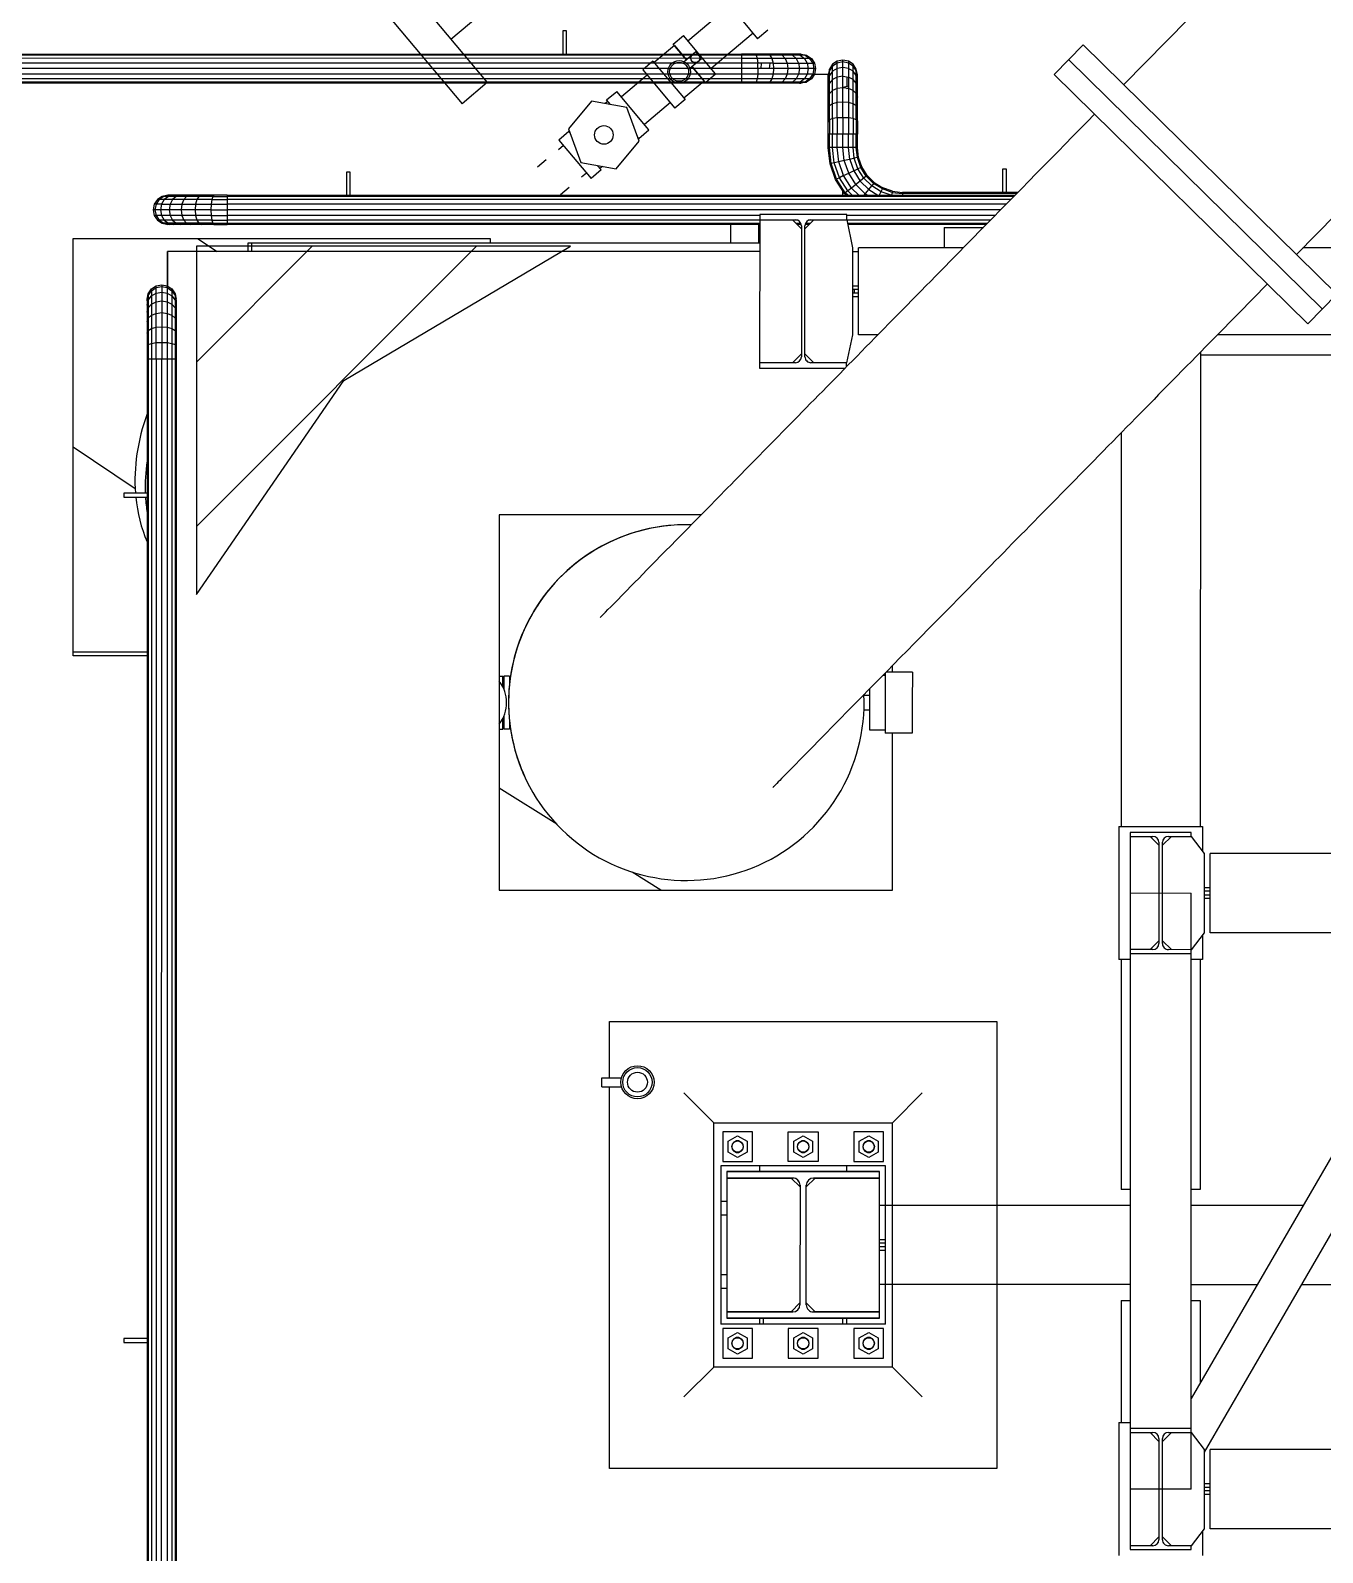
# Model space of a CAD drawing. Header units: metres. Extents: x 0 to 63075, y 0 to 44550.
# Drawn here: x 55593.9 to 55919.5, y 36779.2 to 37162.7 of the extents above; entities that cross this region are included whole.
import ezdxf

# ---------------------------------------------------------------- set-up
doc = ezdxf.new("R2010")
doc.units = ezdxf.units.M
doc.header["$LTSCALE"] = 75
for name, color, linetype in [('GSB', 7, 'Continuous'), ('ML6', 1, 'Continuous'), ('SL1', 8, 'Continuous')]:
    doc.layers.add(name, color=color, linetype=linetype)

# ---------------------------------------------------------------- blocks, each defined once
blk = doc.blocks.new('A$C6bae614f')
at = {"layer": 'SL1'}
h = blk.add_hatch(dxfattribs=at)
h.set_pattern_fill('_USER', color=256, scale=195, angle=44.9981, style=0, pattern_type=0)
h.set_pattern_definition([(44.99813, (326091.56, -18363.04), (-137.8813, 137.89033), [])])
h.paths.add_polyline_path([(384898.6, 21704.4), (385279.4, 21929.3), (384651.5, 21929.4), (384651.5, 21345)])
for p, q in [((388279.3, 24309.1), (386207.6, 22200.7)), ((388569.2, 24024.2), (386497.5, 21915.8)), ((385078.2, 22276.8), (385658.4, 22763.7)), ((384690.5, 22739), (385139.4, 22203.9)), ((384648.3, 22703.6), (385097.3, 22168.5)), ((385546.7, 22332.9), (385476.2, 22273.7)), ((385539.1, 22342), (385593.1, 22277.6)), ((385266.2, 22290.9), (385266.2, 22251.8)), ((385272.5, 22290.9), (385266.2, 22290.9)), ((385272.5, 22251.8), (385272.5, 22290.9)), ((385451.6, 22268.6), (385468.6, 22282.8)), ((385473.8, 22242.1), (385451.6, 22268.6)), ((385522.6, 22218.4), (385468.6, 22282.8)), ((385585.5, 22286.7), (385515, 22227.5)), ((385610.1, 22291.9), (385593.1, 22277.6)), ((386090.6, 22217.4), (386139.7, 22267.4)), ((386139.7, 22267.4), (386565.4, 21849.1)), ((381836.7, 22251.9), (385566.2, 22251.8)), ((385566.2, 22249.9), (381836.7, 22250)), ((385566.2, 22244.6), (381836.7, 22244.7)), ((385453.6, 22266.1), (385419.5, 22237.5)), ((385453.6, 22266.1), (385473.7, 22242.1)), ((385489.6, 22255.4), (385470.1, 22239)), ((385499.3, 22243.9), (385479.7, 22227.5)), ((385489.6, 22255.4), (385499.3, 22243.9)), ((385588.4, 22251.8), (385566.2, 22251.8)), ((385566.2, 22251.8), (385566.2, 22249.9)), ((385566.2, 22249.9), (385566.2, 22244.6)), ((385664.7, 22249.9), (385566.2, 22249.9)), ((385566.2, 22244.6), (385566.2, 22227.4)), ((385657.8, 22244.6), (385566.2, 22244.6)), ((385656.3, 22251.8), (385588.4, 22251.8)), ((385588.4, 22251.8), (385590.5, 22249.9)), ((385590.5, 22249.9), (385592.3, 22244.6)), ((385592.3, 22244.6), (385593.4, 22236.7)), ((385609.5, 22251.8), (385613.6, 22249.9)), ((385613.6, 22249.9), (385617, 22244.6)), ((385617, 22244.6), (385619.3, 22236.7)), ((385628.5, 22251.8), (385634.3, 22249.9)), ((385634.3, 22249.9), (385639.3, 22244.6)), ((385639.3, 22244.6), (385642.6, 22236.7)), ((385644.3, 22251.8), (385651.6, 22249.9)), ((385651.6, 22249.9), (385657.8, 22244.6)), ((385656.3, 22251.8), (385664.7, 22249.9)), ((385663.7, 22251.8), (385656.3, 22251.8)), ((385657.8, 22244.6), (385662, 22236.7)), ((385671.8, 22244.6), (385657.8, 22244.6)), ((385666.2, 22251.8), (385663.7, 22251.8)), ((385663.7, 22251.8), (385672.8, 22249.9)), ((385672.8, 22249.9), (385664.7, 22249.9)), ((385664.7, 22249.9), (385671.8, 22244.6)), ((385666.2, 22251.8), (385675.5, 22249.9)), ((385680.5, 22244.6), (385671.8, 22244.6)), ((385671.8, 22244.6), (385676.6, 22236.7)), ((385672.8, 22249.9), (385675.5, 22249.9)), ((385672.8, 22249.9), (385680.5, 22244.6)), ((385675.5, 22249.9), (385683.4, 22244.6)), ((385680.5, 22244.6), (385683.4, 22244.6)), ((385680.5, 22244.6), (385685.6, 22236.7)), ((385683.4, 22244.6), (385688.7, 22236.7)), ((385736.2, 22241.8), (385726.8, 22239.9)), ((385736.2, 22238.6), (385736.2, 22241.8)), ((385745.5, 22239.9), (385736.2, 22241.8)), ((386115.1, 22242.4), (386540.9, 21824.1)), ((385566.2, 22236.7), (381836.7, 22236.8)), ((385566.2, 22227.4), (381836.7, 22227.5)), ((385566.2, 22218), (381836.7, 22218.2)), ((385408, 22216.5), (385364.5, 22180)), ((385417.4, 22239.9), (385400.4, 22225.6)), ((385400.4, 22225.6), (385454.4, 22161.2)), ((385417.4, 22239.9), (385471.5, 22175.5)), ((385483.4, 22230.6), (385503.5, 22206.6)), ((385505.6, 22204.2), (385483.4, 22230.6)), ((385505.6, 22204.2), (385522.6, 22218.4)), ((385619.3, 22236.7), (385566.2, 22236.7)), ((385566.2, 22227.4), (385566.2, 22218)), ((385593.8, 22227.4), (385566.2, 22227.4)), ((385566.2, 22218), (385566.2, 22203)), ((385642.6, 22218), (385566.2, 22218)), ((385593.4, 22218), (385592.2, 22210.1)), ((385593.8, 22227.4), (385593.4, 22236.7)), ((385593.8, 22227.4), (385593.4, 22218)), ((385687.4, 22227.4), (385593.8, 22227.4)), ((385599, 22227.4), (385599.8, 22236.7)), ((385613.3, 22227.4), (385614.5, 22236.7)), ((385619.3, 22218), (385617, 22210.1)), ((385619.3, 22236.7), (385676.6, 22236.7)), ((385619.3, 22236.7), (385620.1, 22227.4)), ((385620.1, 22227.4), (385619.3, 22218)), ((385642.6, 22218), (385639.3, 22210.1)), ((385642.6, 22236.7), (385643.7, 22227.4)), ((385643.7, 22227.4), (385642.6, 22218)), ((385662, 22218), (385642.6, 22218)), ((385662, 22218), (385657.8, 22210.1)), ((385662, 22236.7), (385663.4, 22227.4)), ((385663.4, 22227.4), (385662, 22218)), ((385685.6, 22218), (385662, 22218)), ((385676.6, 22218), (385671.8, 22210.1)), ((385676.6, 22236.7), (385678.2, 22227.4)), ((385676.6, 22236.7), (385685.6, 22236.7)), ((385678.2, 22227.4), (385676.6, 22218)), ((385685.6, 22218), (385680.5, 22210.1)), ((385688.7, 22218), (385683.4, 22210.1)), ((385685.6, 22236.7), (385687.4, 22227.4)), ((385685.6, 22236.7), (385688.7, 22236.7)), ((385687.4, 22227.4), (385685.6, 22218)), ((385685.6, 22218), (385688.7, 22218)), ((385687.4, 22227.4), (385690.6, 22227.4)), ((385711.8, 22217.4), (385688.3, 22217.4)), ((385688.7, 22236.7), (385690.6, 22227.4)), ((385690.6, 22227.4), (385688.7, 22218)), ((385713.6, 22226.7), (385711.8, 22217.4)), ((385713.6, 22224), (385711.8, 22214.9)), ((385711.8, 22214.9), (385711.8, 22217.4)), ((385713.6, 22215.9), (385711.8, 22207.5)), ((385718.9, 22234.6), (385713.6, 22226.7)), ((385718.9, 22231.7), (385713.6, 22224)), ((385713.6, 22224), (385713.6, 22226.7)), ((385713.6, 22215.9), (385713.6, 22224)), ((385718.9, 22223), (385713.6, 22215.9)), ((385713.6, 22141.7), (385713.6, 22215.9)), ((385726.8, 22239.9), (385718.9, 22234.6)), ((385726.8, 22236.8), (385718.9, 22231.7)), ((385718.9, 22231.7), (385718.9, 22234.6)), ((385718.9, 22143.5), (385718.9, 22231.7)), ((385726.8, 22227.8), (385718.9, 22223)), ((385726.8, 22144.6), (385726.8, 22239.9)), ((385736.2, 22238.6), (385726.8, 22236.8)), ((385736.2, 22229.4), (385726.8, 22227.8)), ((385736.2, 22145), (385736.2, 22238.6)), ((385745.5, 22236.8), (385736.2, 22238.6)), ((385745.5, 22227.8), (385736.2, 22229.4)), ((385745.5, 22239.9), (385745.5, 22144.6)), ((385753.4, 22234.6), (385745.5, 22239.9)), ((385753.4, 22231.7), (385745.5, 22236.8)), ((385753.4, 22223), (385745.5, 22227.8)), ((385753.4, 22231.7), (385753.4, 22234.6)), ((385758.7, 22226.7), (385753.4, 22234.6)), ((385753.4, 22143.5), (385753.4, 22231.7)), ((385758.7, 22224), (385753.4, 22231.7)), ((385758.7, 22215.9), (385753.4, 22223)), ((385758.7, 22141.7), (385758.7, 22226.7)), ((385760.6, 22217.4), (385758.7, 22226.7)), ((385760.6, 22214.9), (385758.7, 22224)), ((385760.6, 22207.5), (385758.7, 22215.9)), ((385760.6, 22139.6), (385760.6, 22217.4)), ((386516.3, 21799.1), (386090.6, 22217.4)), ((385566.2, 22210.1), (381836.7, 22210.2)), ((385566.2, 22204.8), (381836.7, 22204.9)), ((385566.2, 22203), (381836.7, 22203.1)), ((385139.4, 22203.9), (385097.3, 22168.5)), ((385503.5, 22206.6), (385469.4, 22177.9)), ((385657.8, 22210.1), (385566.2, 22210.1)), ((385590.5, 22204.8), (385566.2, 22204.8)), ((385588.4, 22203), (385566.2, 22203)), ((385590.5, 22204.8), (385588.4, 22203)), ((385663.7, 22203), (385588.4, 22203)), ((385592.2, 22210.1), (385590.5, 22204.8)), ((385613.6, 22204.8), (385590.5, 22204.8)), ((385613.6, 22204.8), (385609.5, 22203)), ((385617, 22210.1), (385613.6, 22204.8)), ((385634.3, 22204.8), (385613.6, 22204.8)), ((385634.3, 22204.8), (385628.5, 22203)), ((385639.3, 22210.1), (385634.3, 22204.8)), ((385651.6, 22204.8), (385634.3, 22204.8)), ((385651.6, 22204.8), (385644.3, 22203)), ((385657.8, 22210.1), (385651.6, 22204.8)), ((385672.8, 22204.8), (385651.6, 22204.8)), ((385664.7, 22204.8), (385656.3, 22203)), ((385671.8, 22210.1), (385657.8, 22210.1)), ((385672.8, 22204.8), (385663.7, 22203)), ((385663.7, 22203), (385666.2, 22203)), ((385671.8, 22210.1), (385664.7, 22204.8)), ((385675.5, 22204.8), (385666.2, 22203)), ((385680.5, 22210.1), (385671.8, 22210.1)), ((385680.5, 22210.1), (385672.8, 22204.8)), ((385672.8, 22204.8), (385675.5, 22204.8)), ((385683.4, 22210.1), (385675.5, 22204.8)), ((385680.5, 22210.1), (385683.4, 22210.1)), ((385711.8, 22139.6), (385711.8, 22214.9)), ((385713.6, 22202.8), (385711.8, 22195.5)), ((385718.9, 22209), (385713.6, 22202.8)), ((385718.9, 22190.5), (385713.6, 22185.5)), ((385726.8, 22213.2), (385718.9, 22209)), ((385726.8, 22193.8), (385718.9, 22190.5)), ((385736.2, 22214.6), (385726.8, 22213.2)), ((385736.2, 22194.9), (385726.8, 22193.8)), ((385736.2, 22196.2), (385736.2, 22214.6)), ((385736.2, 22214.6), (385745.5, 22213.2)), ((385736.2, 22196.2), (385744.3, 22197.8)), ((385745.5, 22193.8), (385736.2, 22194.9)), ((385742.2, 22194.2), (385745.5, 22194.8)), ((385742.7, 22213.6), (385742.7, 22197.5)), ((385744.3, 22197.8), (385745.5, 22198.7)), ((385753.4, 22209), (385745.5, 22213.2)), ((385753.4, 22190.5), (385745.5, 22193.8)), ((385758.7, 22202.8), (385753.4, 22209)), ((385758.7, 22185.5), (385753.4, 22190.5)), ((385760.6, 22195.5), (385758.7, 22202.8)), ((385314.6, 22172.8), (385275.8, 22126.6)), ((385374, 22162.3), (385314.6, 22172.8)), ((385341.9, 22172.4), (385337.5, 22168.7)), ((385339.8, 22174.8), (385356.8, 22189.1)), ((385346.2, 22167.2), (385339.8, 22174.8)), ((385341.9, 22172.4), (385346.2, 22167.2)), ((385410.9, 22124.7), (385356.8, 22189.1)), ((385446.8, 22170.3), (385403.3, 22133.8)), ((385471.5, 22175.5), (385454.4, 22161.2)), ((385713.6, 22185.5), (385711.8, 22179.7)), ((385713.6, 22164.8), (385711.8, 22160.7)), ((385718.9, 22168.2), (385713.6, 22164.8)), ((385726.8, 22170.5), (385718.9, 22168.2)), ((385736.2, 22171.3), (385726.8, 22170.5)), ((385745.5, 22170.5), (385736.2, 22171.3)), ((385753.4, 22168.2), (385745.5, 22170.5)), ((385758.7, 22164.8), (385753.4, 22168.2)), ((385758.7, 22185.5), (385760.6, 22179.7)), ((385758.7, 22173.9), (385760.6, 22179.7)), ((385760.6, 22160.7), (385758.7, 22164.8)), ((385394.6, 22105.6), (385374, 22162.3)), ((385711.8, 22139.6), (385713.6, 22141.7)), ((385711.8, 22139.6), (385713.6, 22137.5)), ((385711.8, 22117.4), (385711.8, 22139.6)), ((385718.9, 22143.5), (385713.6, 22141.7)), ((385713.6, 22141.7), (385713.6, 22117.4)), ((385726.8, 22144.6), (385718.9, 22143.5)), ((385718.9, 22143.5), (385718.9, 22117.4)), ((385736.2, 22145), (385726.8, 22144.6)), ((385726.8, 22144.6), (385726.8, 22117.4)), ((385745.5, 22144.6), (385736.2, 22145)), ((385736.2, 22145), (385736.2, 22117.4)), ((385753.4, 22143.5), (385745.5, 22144.6)), ((385745.5, 22144.6), (385745.5, 22117.4)), ((385753.4, 22143.5), (385753.4, 22117.4)), ((385758.7, 22141.7), (385753.4, 22143.5)), ((385758.7, 22141.7), (385758.7, 22117.4)), ((385760.6, 22139.6), (385758.7, 22141.7)), ((385760.6, 22139.6), (385760.6, 22117.4)), ((385276.6, 22121.8), (385259.6, 22107.5)), ((385275.8, 22126.6), (385296.4, 22069.9)), ((385276.6, 22121.8), (385278.3, 22119.7)), ((385393.9, 22110.4), (385410.9, 22124.7)), ((385711.8, 22095.3), (385711.8, 22117.4)), ((385713.6, 22117.4), (385711.8, 22117.4)), ((385713.6, 22095.3), (385713.6, 22117.4)), ((385718.9, 22117.4), (385713.6, 22117.4)), ((385718.9, 22095.3), (385718.9, 22117.4)), ((385726.8, 22117.4), (385718.9, 22117.4)), ((385736.2, 22117.4), (385726.8, 22117.4)), ((385726.8, 22095.3), (385726.8, 22117.4)), ((385745.5, 22117.4), (385736.2, 22117.4)), ((385736.2, 22095.3), (385736.2, 22117.4)), ((385745.5, 22095.3), (385745.5, 22117.4)), ((385753.4, 22117.4), (385745.5, 22117.4)), ((385753.4, 22095.3), (385753.4, 22117.4)), ((385760.6, 22117.4), (385753.4, 22117.4)), ((385758.7, 22095.3), (385758.7, 22117.4)), ((385760.6, 22095.3), (385760.6, 22117.4)), ((385267.2, 22098.4), (385258.9, 22091.4)), ((385259.6, 22107.5), (385313.6, 22043.1)), ((385355.9, 22059.4), (385394.6, 22105.6)), ((385393.9, 22110.4), (385392.1, 22112.5)), ((385714.9, 22067.6), (385711.8, 22095.3)), ((385713.6, 22095.3), (385711.8, 22095.3)), ((385716.7, 22068), (385713.6, 22095.3)), ((385718.9, 22095.3), (385713.6, 22095.3)), ((385721.8, 22069.2), (385718.9, 22095.3)), ((385745.5, 22095.3), (385718.9, 22095.3)), ((385729.6, 22070.9), (385726.8, 22095.3)), ((385738.7, 22073), (385736.2, 22095.3)), ((385747.8, 22075.1), (385745.5, 22095.3)), ((385753.4, 22095.3), (385745.5, 22095.3)), ((385755.5, 22076.9), (385753.4, 22095.3)), ((385758.7, 22095.3), (385753.4, 22095.3)), ((385760.6, 22095.3), (385758.7, 22095.3)), ((385760.6, 22078), (385758.7, 22095.3)), ((385762.5, 22078.4), (385760.6, 22095.3)), ((385238.5, 22074.3), (385223.6, 22061.8)), ((385296.4, 22069.9), (385355.9, 22059.4)), ((385324.2, 22065), (385330.6, 22057.3)), ((385332.9, 22063.4), (385328.6, 22059.8)), ((385716.7, 22068), (385714.9, 22067.6)), ((385724.1, 22041.3), (385714.9, 22067.6)), ((385721.8, 22069.2), (385716.7, 22068)), ((385725.8, 22042.1), (385716.7, 22068)), ((385729.6, 22070.9), (385721.8, 22069.2)), ((385730.5, 22044.4), (385721.8, 22069.2)), ((385738.7, 22073), (385729.6, 22070.9)), ((385737.6, 22047.8), (385729.6, 22070.9)), ((385747.8, 22075.1), (385738.7, 22073)), ((385746.1, 22051.9), (385738.7, 22073)), ((385755.5, 22076.9), (385747.8, 22075.1)), ((385747.8, 22075.1), (385754.5, 22055.9)), ((385760.6, 22078), (385755.5, 22076.9)), ((385761.6, 22059.4), (385755.5, 22076.9)), ((385762.5, 22078.4), (385760.6, 22078)), ((385766.4, 22061.7), (385760.6, 22078)), ((385768, 22062.5), (385762.5, 22078.4)), ((385768, 22062.5), (385766.4, 22061.7)), ((385777.1, 22048.1), (385768, 22062.5)), ((384903.2, 22053.9), (384903.2, 22014.8)), ((384909.5, 22053.9), (384903.2, 22053.9)), ((384909.5, 22014.8), (384909.5, 22053.9)), ((385306, 22052.2), (385297.7, 22045.2)), ((385330.6, 22057.3), (385313.6, 22043.1)), ((385725.8, 22042.1), (385724.1, 22041.3)), ((385738.9, 22017.7), (385724.1, 22041.3)), ((385730.5, 22044.4), (385725.8, 22042.1)), ((385740.3, 22018.9), (385725.8, 22042.1)), ((385737.6, 22047.8), (385730.5, 22044.4)), ((385744.5, 22022.2), (385730.5, 22044.4)), ((385737.6, 22047.8), (385746.1, 22051.9)), ((385750.7, 22027.1), (385737.6, 22047.8)), ((385746.1, 22051.9), (385761.6, 22059.4)), ((385758, 22032.9), (385746.1, 22051.9)), ((385775.6, 22047), (385750.7, 22027.1)), ((385754.5, 22055.9), (385765.3, 22038.7)), ((385766.4, 22061.7), (385761.6, 22059.4)), ((385771.5, 22043.7), (385761.6, 22059.4)), ((385765.3, 22038.7), (385779.6, 22024.4)), ((385775.6, 22047), (385766.4, 22061.7)), ((385784.6, 22030.6), (385771.5, 22043.7)), ((385777.1, 22048.1), (385775.6, 22047)), ((385787.9, 22034.7), (385775.6, 22047)), ((385789, 22036.2), (385777.1, 22048.1)), ((386004.4, 22058.8), (386004.4, 22019.7)), ((386010.8, 22058.8), (386004.4, 22058.8)), ((386010.7, 22019.7), (386010.8, 22058.8)), ((384593.8, 22012.9), (384585.9, 22007.6)), ((384596.6, 22012.9), (384588.8, 22007.6)), ((384603.2, 22014.8), (384593.8, 22012.9)), ((384596.6, 22012.9), (384593.8, 22012.9)), ((384605.7, 22014.8), (384596.6, 22012.9)), ((384617.7, 22012.9), (384596.6, 22012.9)), ((384604.7, 22012.9), (384597.5, 22007.6)), ((384605.7, 22014.8), (384603.2, 22014.8)), ((384613.1, 22014.8), (384604.7, 22012.9)), ((384640.8, 22014.8), (384605.7, 22014.8)), ((384617.7, 22012.9), (384611.5, 22007.6)), ((384625, 22014.8), (384617.7, 22012.9)), ((384678.8, 22012.9), (384617.7, 22012.9)), ((384635, 22012.9), (384630.1, 22007.6)), ((384640.8, 22014.8), (384635, 22012.9)), ((384659.8, 22014.8), (384640.8, 22014.8)), ((384655.7, 22012.9), (384652.3, 22007.6)), ((384659.8, 22014.8), (384655.7, 22012.9)), ((384680.9, 22014.8), (384659.8, 22014.8)), ((384678.8, 22012.9), (384677.1, 22007.6)), ((384680.9, 22014.8), (384678.8, 22012.9)), ((384678.8, 22012.9), (384703.2, 22012.9)), ((384703.2, 22014.8), (384680.9, 22014.8)), ((384703.2, 22014.8), (386025, 22014.8)), ((384703.2, 22014.8), (384703.2, 22012.9)), ((384703.2, 22012.9), (384703.2, 21967.9)), ((386023.1, 22012.9), (384703.2, 22012.9)), ((385277.2, 22028.1), (385262.4, 22015.6)), ((385736.2, 22014.8), (385736.2, 22022.1)), ((385740.3, 22018.9), (385738.9, 22017.7)), ((385741.8, 22014.8), (385738.9, 22017.7)), ((385744.5, 22022.2), (385740.3, 22018.9)), ((385744.5, 22014.8), (385740.3, 22018.9)), ((385750.7, 22027.1), (385744.5, 22022.2)), ((385751.9, 22014.8), (385744.5, 22022.2)), ((385763, 22014.8), (385750.7, 22027.1)), ((385773.8, 22017.1), (385758, 22032.9)), ((385772, 22014.8), (385784.6, 22030.6)), ((385777.5, 22014.8), (385773.8, 22017.1)), ((385779.6, 22024.4), (385794.9, 22014.8)), ((385787.9, 22034.7), (385784.6, 22030.6)), ((385800.3, 22020.7), (385784.6, 22030.6)), ((385787.9, 22034.7), (385789, 22036.2)), ((385802.5, 22025.5), (385787.9, 22034.7)), ((385789, 22036.2), (385803.4, 22027.2)), ((385803.4, 22027.2), (385797.4, 22014.8)), ((385817.3, 22014.8), (385800.3, 22020.7)), ((385818.9, 22019.8), (385802.5, 22025.5)), ((385819.3, 22021.6), (385803.4, 22027.2)), ((385818.9, 22019.8), (385817.8, 22014.8)), ((385819.3, 22021.6), (385818.9, 22019.8)), ((385818.9, 22019.8), (385836.2, 22017.8)), ((385819.3, 22021.6), (385836.2, 22019.7)), ((386029.8, 22019.7), (385836.2, 22019.7)), ((385836.2, 22019.7), (385836.2, 22017.8)), ((386027.9, 22017.8), (385836.2, 22017.8)), ((385836.2, 22017.8), (385836.2, 22014.8)), ((384580.6, 21999.7), (384578.8, 21990.4)), ((384581.9, 21990.4), (384578.8, 21990.4)), ((384578.8, 21990.4), (384580.6, 21981.1)), ((384585.9, 22007.6), (384580.6, 21999.7)), ((384592.8, 21999.7), (384580.6, 21999.7)), ((384583.7, 21999.7), (384581.9, 21990.4)), ((384581.9, 21990.4), (384583.7, 21981.1)), ((384675.5, 21990.4), (384581.9, 21990.4)), ((384588.8, 22007.6), (384583.7, 21999.7)), ((384597.5, 22007.6), (384585.9, 22007.6)), ((384592.8, 21999.7), (384591.1, 21990.4)), ((384591.1, 21990.4), (384592.8, 21981.1)), ((384597.5, 22007.6), (384592.8, 21999.7)), ((384592.8, 21999.7), (384675.9, 21999.7)), ((384677.1, 22007.6), (384597.5, 22007.6)), ((384607.4, 21999.7), (384605.9, 21990.4)), ((384605.9, 21990.4), (384607.4, 21981.1)), ((384611.5, 22007.6), (384607.4, 21999.7)), ((384626.8, 21999.7), (384625.6, 21990.4)), ((384625.6, 21990.4), (384626.8, 21981.1)), ((384630.1, 22007.6), (384626.8, 21999.7)), ((384650, 21999.7), (384649.2, 21990.4)), ((384649.2, 21990.4), (384650, 21981.1)), ((384652.3, 22007.6), (384650, 21999.7)), ((384675.9, 21999.7), (384675.5, 21990.4)), ((384675.5, 21990.4), (384675.9, 21981.1)), ((384675.5, 21990.4), (384703.2, 21990.4)), ((384677.1, 22007.6), (384675.9, 21999.7)), ((384675.9, 21999.7), (384703.2, 21999.7)), ((384677.1, 22007.6), (384703.2, 22007.6)), ((386017.9, 22007.6), (384703.2, 22007.6)), ((386010.2, 21999.7), (384703.2, 21999.7)), ((386001, 21990.4), (384703.2, 21990.4)), ((384583.7, 21981.1), (384580.6, 21981.1)), ((384580.6, 21981.1), (384585.9, 21973.1)), ((384675.9, 21981.1), (384583.7, 21981.1)), ((384583.7, 21981.1), (384588.8, 21973.1)), ((384588.8, 21973.1), (384585.9, 21973.1)), ((384585.9, 21973.1), (384593.8, 21967.9)), ((384588.8, 21973.1), (384596.6, 21967.9)), ((384677.1, 21973.1), (384588.8, 21973.1)), ((384592.8, 21981.1), (384597.5, 21973.1)), ((384596.6, 21967.9), (384593.8, 21967.9)), ((384593.8, 21967.9), (384603.2, 21966)), ((384596.6, 21967.9), (384605.7, 21966)), ((384604.6, 21967.9), (384596.6, 21967.9)), ((384597.5, 21973.1), (384604.6, 21967.9)), ((384605.7, 21966), (384603.2, 21966)), ((384604.6, 21967.9), (384613.1, 21966)), ((384617.7, 21967.9), (384604.6, 21967.9)), ((384680.9, 21966), (384605.7, 21966)), ((384607.4, 21981.1), (384611.5, 21973.1)), ((384611.5, 21973.1), (384617.7, 21967.9)), ((384678.8, 21967.9), (384617.7, 21967.9)), ((384617.7, 21967.9), (384625, 21966)), ((384626.8, 21981.1), (384630.1, 21973.1)), ((384630.1, 21973.1), (384635, 21967.9)), ((384635, 21967.9), (384640.8, 21966)), ((384650, 21981.1), (384652.3, 21973.1)), ((384652.3, 21973.1), (384655.7, 21967.9)), ((384655.7, 21967.9), (384659.8, 21966)), ((384675.9, 21981.1), (384703.2, 21981.1)), ((384675.9, 21981.1), (384677.1, 21973.1)), ((384677.1, 21973.1), (384703.2, 21973.1)), ((384677.1, 21973.1), (384678.8, 21967.9)), ((384678.8, 21967.9), (384703.2, 21967.9)), ((384678.8, 21967.9), (384680.9, 21966)), ((384680.9, 21966), (384703.2, 21966)), ((385596.7, 21981), (384703.2, 21981.1)), ((385596.7, 21973.1), (384703.2, 21973.1)), ((384703.2, 21967.9), (384703.2, 21966)), ((385596.7, 21967.8), (384703.2, 21967.9)), ((385596.7, 21966), (384703.2, 21966)), ((385548.2, 21935.1), (385548.2, 21966)), ((385594.7, 21966), (385594.7, 21935.1)), ((385596.7, 21982.9), (385596.6, 21724.9)), ((385742.7, 21982.9), (385596.7, 21982.9)), ((385596.7, 21973.8), (385656.6, 21973.8)), ((385651.6, 21973.8), (385666.6, 21958.8)), ((385660.2, 21973.1), (385652.3, 21973.1)), ((385665.8, 21967.8), (385657.6, 21967.8)), ((385666.4, 21966), (385659.4, 21966)), ((385666.6, 21963.8), (385666.6, 21744)), ((385687.7, 21973.8), (385672.7, 21958.8)), ((385672.7, 21744), (385672.7, 21963.8)), ((385679.9, 21966), (385673, 21966)), ((385681.8, 21967.8), (385673.6, 21967.8)), ((385687, 21973.1), (385679.1, 21973.1)), ((385682.7, 21973.8), (385742.7, 21973.8)), ((385742.7, 21973.8), (385742.7, 21982.9)), ((385991.8, 21981), (385742.7, 21981)), ((385742.7, 21973.8), (385752.7, 21926.9)), ((385984, 21973.1), (385742.8, 21973.1)), ((385978.8, 21967.8), (385743.9, 21967.8)), ((385977, 21966), (385744.3, 21966)), ((385744.7, 21966), (385744.7, 21964.4)), ((385906.3, 21960.9), (385972, 21960.9)), ((385906.3, 21960.9), (385906.3, 21926.9)), ((384444.6, 21942.4), (385144.6, 21942.4)), ((384444.6, 21242.4), (384444.6, 21942.4)), ((384653.5, 21942.4), (384686, 21920.4)), ((384738.4, 21935.1), (385596.7, 21935.1)), ((384738.4, 21920.4), (384738.4, 21935.1)), ((384744, 21935.1), (384744, 21920.4)), ((385144.6, 21942.4), (385144.6, 21935.1)), ((384602.7, 21862.8), (384602.7, 21920.4)), ((385596.7, 21920.4), (384602.7, 21920.4)), ((384603.2, 21862.5), (384603.2, 21920.4)), ((385752.7, 21926.9), (385752.7, 21780.9)), ((385752.7, 21920.4), (385762.7, 21920.4)), ((385938.6, 21926.9), (385762.7, 21926.9)), ((385762.7, 21780.9), (385762.7, 21926.9)), ((387858.4, 21926.8), (386508.3, 21926.8)), ((384575.9, 21857.7), (384583.8, 21862.9)), ((384575.9, 21854.7), (384583.8, 21859.9)), ((384583.8, 21862.9), (384593.1, 21864.8)), ((384583.8, 21859.9), (384583.8, 21862.9)), ((384583.8, 21859.9), (384593.1, 21861.7)), ((384583.8, 21850.8), (384583.8, 21859.9)), ((384593.1, 21864.8), (384593.1, 21861.7)), ((384593.1, 21864.8), (384602.5, 21862.9)), ((384593.1, 21861.7), (384602.5, 21859.9)), ((384593.1, 21861.7), (384593.1, 21852.5)), ((384602.5, 21859.9), (384602.5, 21862.9)), ((384602.5, 21862.9), (384610.4, 21857.7)), ((384602.5, 21859.9), (384602.5, 21850.8)), ((384602.5, 21859.9), (384610.4, 21854.7)), ((385752.7, 21863.2), (385762.7, 21863.2)), ((384568.7, 21840.4), (384570.6, 21849.7)), ((384568.7, 21837.9), (384570.6, 21847)), ((384568.7, 21837.9), (384568.7, 21840.4)), ((384568.7, 21830.5), (384570.6, 21838.9)), ((384568.7, 21837.9), (384568.7, 21830.5)), ((384570.6, 21849.7), (384575.9, 21857.7)), ((384570.6, 21847), (384575.9, 21854.7)), ((384570.6, 21847), (384570.6, 21849.7)), ((384570.6, 21847), (384570.6, 21838.9)), ((384570.6, 21838.9), (384575.9, 21846)), ((384570.6, 21838.9), (384570.6, 21825.9)), ((384575.9, 21854.7), (384575.9, 21857.7)), ((384575.9, 21854.7), (384575.9, 21846)), ((384575.9, 21846), (384583.8, 21850.8)), ((384575.9, 21846), (384575.9, 21832.1)), ((384575.9, 21832.1), (384583.8, 21836.2)), ((384583.8, 21850.8), (384593.1, 21852.5)), ((384583.8, 21836.2), (384583.8, 21850.8)), ((384583.8, 21836.2), (384593.1, 21837.7)), ((384583.8, 21816.8), (384583.8, 21836.2)), ((384593.1, 21852.5), (384593.1, 21837.7)), ((384593.1, 21852.5), (384602.5, 21850.8)), ((384593.1, 21837.7), (384593.1, 21818)), ((384593.1, 21837.7), (384602.5, 21836.2)), ((384602.5, 21850.8), (384610.4, 21846)), ((384602.5, 21850.8), (384602.5, 21836.2)), ((384602.5, 21836.2), (384610.4, 21832.1)), ((384602.5, 21836.2), (384602.5, 21816.8)), ((384610.4, 21854.7), (384610.4, 21857.7)), ((384610.4, 21857.7), (384615.7, 21849.7)), ((384610.4, 21854.7), (384615.7, 21847)), ((384610.4, 21854.7), (384610.4, 21846)), ((384610.4, 21846), (384615.7, 21838.9)), ((384610.4, 21846), (384610.4, 21832.1)), ((384615.7, 21847), (384615.7, 21849.7)), ((384615.7, 21849.7), (384617.5, 21840.4)), ((384615.7, 21847), (384617.5, 21837.9)), ((384615.7, 21847), (384615.7, 21838.9)), ((384615.7, 21838.9), (384617.5, 21830.5)), ((384615.7, 21838.9), (384615.7, 21825.9)), ((384617.5, 21837.9), (384617.5, 21840.4)), ((384617.5, 21837.9), (384617.5, 21830.5)), ((385762.7, 21856.9), (385752.7, 21856.9)), ((385762.7, 21850.8), (385752.7, 21850.8)), ((385762.7, 21844.5), (385752.7, 21844.5)), ((385755.1, 21856.9), (385755.1, 21850.8)), ((386516.3, 21799.1), (386565.4, 21849.1)), ((384568.7, 21830.5), (384568.7, 21818.6)), ((384568.7, 21818.6), (384570.6, 21825.9)), ((384568.7, 21818.6), (384568.7, 21802.7)), ((384568.7, 21802.7), (384570.6, 21808.6)), ((384570.6, 21825.9), (384575.9, 21832.1)), ((384570.6, 21825.9), (384570.6, 21808.6)), ((384570.6, 21808.6), (384575.9, 21813.5)), ((384570.6, 21808.6), (384570.6, 21787.8)), ((384575.9, 21832.1), (384575.9, 21813.5)), ((384575.9, 21813.5), (384583.8, 21816.8)), ((384575.9, 21813.5), (384575.9, 21791.3)), ((384583.8, 21816.8), (384593.1, 21818)), ((384583.8, 21793.6), (384583.8, 21816.8)), ((384593.1, 21818), (384602.5, 21816.8)), ((384593.1, 21818), (384593.1, 21794.4)), ((384602.5, 21816.8), (384610.4, 21813.5)), ((384602.5, 21816.8), (384602.5, 21793.6)), ((384610.4, 21832.1), (384610.4, 21813.5)), ((384610.4, 21832.1), (384615.7, 21825.9)), ((384610.4, 21813.5), (384615.7, 21808.6)), ((384610.4, 21813.5), (384610.4, 21791.3)), ((384615.7, 21825.9), (384615.7, 21808.6)), ((384615.7, 21825.9), (384617.5, 21818.6)), ((384615.7, 21808.6), (384617.5, 21802.7)), ((384615.7, 21808.6), (384615.7, 21787.8)), ((384617.5, 21830.5), (384617.5, 21818.6)), ((384617.5, 21818.6), (384617.5, 21802.7)), ((384568.7, 21802.7), (384568.7, 21783.8)), ((384568.7, 21783.8), (384570.6, 21787.8)), ((384568.7, 21783.8), (384568.7, 21762.7)), ((384570.6, 21787.8), (384575.9, 21791.3)), ((384570.6, 21787.8), (384570.6, 21764.7)), ((384575.9, 21791.3), (384583.8, 21793.6)), ((384575.9, 21791.3), (384575.9, 21766.5)), ((384583.8, 21793.6), (384593.1, 21794.4)), ((384583.8, 21767.7), (384583.8, 21793.6)), ((384593.1, 21794.4), (384593.1, 21768.1)), ((384593.1, 21794.4), (384602.5, 21793.6)), ((384602.5, 21793.6), (384602.5, 21767.7)), ((384602.5, 21793.6), (384610.4, 21791.3)), ((384610.4, 21791.3), (384615.7, 21787.8)), ((384610.4, 21791.3), (384610.4, 21766.5)), ((384615.7, 21787.8), (384615.7, 21764.7)), ((384615.7, 21787.8), (384617.5, 21783.8)), ((384617.5, 21802.7), (384617.5, 21783.8)), ((384617.5, 21783.8), (384617.5, 21762.6)), ((384568.7, 21762.7), (384570.6, 21764.7)), ((384568.7, 21762.7), (384568.7, 21740.4)), ((384570.6, 21764.7), (384575.9, 21766.5)), ((384570.6, 21764.7), (384570.6, 21740.4)), ((384575.9, 21766.5), (384583.8, 21767.7)), ((384575.9, 21766.5), (384575.9, 21740.4)), ((384583.8, 21767.7), (384593.1, 21768.1)), ((384583.8, 21740.4), (384583.8, 21767.7)), ((384593.1, 21768.1), (384602.5, 21767.7)), ((384593.1, 21768.1), (384593.1, 21740.4)), ((384602.5, 21767.7), (384602.5, 21740.4)), ((384602.5, 21767.7), (384610.4, 21766.5)), ((384610.4, 21766.5), (384610.4, 21740.4)), ((384610.4, 21766.5), (384615.7, 21764.7)), ((384615.7, 21764.7), (384615.7, 21740.4)), ((384615.7, 21764.7), (384617.5, 21762.6)), ((384617.5, 21762.6), (384617.5, 21740.4)), ((385752.7, 21780.9), (385742.6, 21734)), ((385795.1, 21780.9), (385762.7, 21780.9)), ((389029.7, 21780.8), (386364.9, 21780.8)), ((384568.7, 21740.4), (384568.6, 18493.9)), ((384568.7, 21740.4), (384570.6, 21740.4)), ((384570.6, 21740.4), (384570.5, 18493.9)), ((384570.6, 21740.4), (384583.8, 21740.4)), ((384575.9, 21740.4), (384575.8, 18493.9)), ((384583.8, 21740.4), (384583.7, 18493.9)), ((384583.8, 21740.4), (384602.5, 21740.4)), ((384593, 18493.9), (384593.1, 21740.4)), ((384602.5, 21740.4), (384602.4, 18493.9)), ((384602.5, 21740.4), (384610.4, 21740.4)), ((384610.4, 21740.4), (384610.3, 18493.9)), ((384610.4, 21740.4), (384615.7, 21740.4)), ((384615.7, 21740.4), (384615.6, 18493.9)), ((384615.7, 21740.4), (384617.5, 21740.4)), ((384617.5, 21740.4), (384617.4, 18493.9)), ((385656.6, 21734), (385596.6, 21734)), ((385651.6, 21734), (385666.6, 21749)), ((385687.7, 21734), (385672.7, 21749)), ((385742.6, 21734), (385682.7, 21734)), ((385742.6, 21727.5), (385742.6, 21734)), ((386336.2, 21751.6), (386336.1, 20955.8)), ((389029.7, 21746.8), (386336.2, 21746.8)), ((385596.6, 21724.9), (385740.1, 21724.9)), ((386203.1, 21616.3), (386203.1, 20955.9)), ((384444.6, 21593), (384548.6, 21522.7)), ((384568.7, 21515), (384529.6, 21515)), ((384529.6, 21515), (384529.6, 21508.7)), ((384529.6, 21508.7), (384568.7, 21508.6)), ((385159.6, 21478.9), (385159.6, 20848.9)), ((385159.6, 21478.9), (385159.6, 20848.9)), ((385498.4, 21478.9), (385159.6, 21478.9)), ((384444.6, 21249.2), (384568.7, 21249.2)), ((384568.7, 21242.4), (384444.6, 21242.4)), ((385819.6, 21214.8), (385819.6, 21226)), ((385159.6, 21208.2), (385165.8, 21208.2)), ((385165.8, 21189.9), (385165.8, 21208.2)), ((385167.4, 21208.2), (385167.4, 21186.3)), ((385177, 21208.2), (385167.4, 21208.2)), ((385177, 21208.2), (385177, 21197)), ((385803.7, 21209.7), (385807.1, 21209.7)), ((385807.1, 21213.2), (385807.1, 21209.7)), ((385807.1, 21209.7), (385807.1, 21186)), ((385852.9, 21214.8), (385808.7, 21214.8)), ((385852.9, 21214.8), (385852.8, 21163.7)), ((385771.8, 21176.5), (385781.7, 21176.5)), ((385781.7, 21117.8), (385781.7, 21187.4)), ((385807.1, 21186), (385807.1, 21163.7)), ((385781.7, 21151), (385771.8, 21151)), ((385807.1, 21163.7), (385807.1, 21141.5)), ((385852.8, 21163.7), (385852.8, 21112.7)), ((385159.6, 21119.3), (385165.8, 21119.3)), ((385165.8, 21119.3), (385165.8, 21137.6)), ((385167.4, 21141.2), (385167.4, 21119.3)), ((385177, 21119.3), (385167.4, 21119.3)), ((385177, 21130.6), (385177, 21119.3)), ((385807.1, 21117.8), (385781.7, 21117.8)), ((385807.1, 21141.5), (385807.1, 21117.8)), ((385807.1, 21117.8), (385807.1, 21112.7)), ((385852.8, 21112.7), (385807.1, 21112.7)), ((385819.6, 20848.9), (385819.6, 21112.7)), ((385256, 20959.6), (385159.6, 21020.5)), ((386199.6, 20955.9), (386199.6, 20732.9)), ((386199.6, 20955.9), (386339.6, 20955.8)), ((386320.6, 20945.8), (386218.6, 20945.9)), ((386218.6, 20945.9), (386218.6, 19742.9)), ((386218.6, 20939.4), (386256.7, 20939.4)), ((386266.7, 20924.4), (386251.7, 20939.4)), ((386272.5, 20924.4), (386287.5, 20939.4)), ((386282.5, 20939.4), (386320.6, 20939.3)), ((386320.6, 20939.3), (386320.6, 20945.8)), ((386320.6, 20939.3), (386342.5, 20910.8)), ((386339.6, 20955.8), (386339.6, 20914.6)), ((386266.7, 20929.4), (386266.7, 20759.4)), ((386272.5, 20759.4), (386272.5, 20929.4)), ((386342.5, 20910.8), (386342.5, 20777.8)), ((386352.5, 20777.8), (386352.5, 20910.8)), ((389671, 20910.7), (386352.5, 20910.8)), ((385431, 20848.9), (385382.5, 20879.6)), ((385159.6, 20848.9), (385819.6, 20848.9)), ((386218.6, 20844.4), (386320.6, 20844.3)), ((386320.6, 19844.3), (386320.6, 20844.3)), ((386342.5, 20853.5), (386352.5, 20853.5)), ((386352.5, 20847.2), (386342.5, 20847.2)), ((386342.5, 20841.4), (386352.5, 20841.4)), ((386352.5, 20835.1), (386342.5, 20835.1)), ((386251.7, 20749.4), (386266.7, 20764.4)), ((386272.5, 20764.4), (386287.5, 20749.4)), ((386342.5, 20777.8), (386320.6, 20749.3)), ((386774.1, 20777.8), (386320.6, 19996.1)), ((386339.6, 20774.1), (386339.6, 20732.8)), ((386848, 20777.8), (386342.5, 19906.3)), ((389650.4, 20777.7), (386352.5, 20777.8)), ((386256.7, 20749.4), (386218.6, 20749.4)), ((386218.6, 20742.9), (386320.6, 20742.8)), ((386320.6, 20749.3), (386282.5, 20749.4)), ((386218.6, 20732.9), (386199.6, 20732.9)), ((386203.1, 20732.9), (386203.1, 20346.8)), ((386339.6, 20732.8), (386320.6, 20732.8)), ((386336.1, 20732.8), (386336.1, 20346.7)), ((385344.6, 20628.9), (385994.6, 20628.9)), ((385344.6, 20534.4), (385344.6, 20628.9)), ((385994.6, 20628.9), (385994.6, 19878.9)), ((385331.6, 20519.4), (385331.6, 20534.4)), ((385331.6, 20534.4), (385364.8, 20534.4)), ((385331.6, 20519.4), (385364.8, 20519.4)), ((385344.6, 19878.9), (385344.6, 20519.4)), ((385469.6, 20508.9), (385519.6, 20458.9)), ((385819.6, 20458.9), (385869.6, 20508.9)), ((385519.6, 20048.9), (385519.6, 20458.9)), ((385519.6, 20458.9), (385819.6, 20458.9)), ((385819.6, 20048.9), (385819.6, 20458.9)), ((385534.6, 20443.9), (385534.6, 20393.9)), ((385584.6, 20443.9), (385534.6, 20443.9)), ((385543.8, 20428), (385559.6, 20437.1)), ((385557.4, 20428.5), (385553.4, 20426.6)), ((385561.8, 20428.5), (385557.4, 20428.5)), ((385559.6, 20437.1), (385575.4, 20428)), ((385565.8, 20426.6), (385561.8, 20428.5)), ((385584.6, 20393.9), (385584.6, 20443.9)), ((385644.6, 20443.9), (385694.6, 20443.9)), ((385644.6, 20393.9), (385644.6, 20443.9)), ((385653.8, 20428), (385669.6, 20437.1)), ((385667.4, 20428.5), (385663.4, 20426.6)), ((385671.8, 20428.5), (385667.4, 20428.5)), ((385669.6, 20437.1), (385685.4, 20428)), ((385675.8, 20426.6), (385671.8, 20428.5)), ((385694.6, 20443.9), (385694.6, 20393.9)), ((385754.6, 20443.9), (385754.6, 20393.9)), ((385804.6, 20443.9), (385754.6, 20443.9)), ((385763.8, 20428), (385779.6, 20437.1)), ((385777.4, 20428.5), (385773.4, 20426.6)), ((385781.8, 20428.5), (385777.4, 20428.5)), ((385779.6, 20437.1), (385795.4, 20428)), ((385785.8, 20426.6), (385781.8, 20428.5)), ((385804.6, 20393.9), (385804.6, 20443.9)), ((385543.8, 20409.7), (385543.8, 20428)), ((385559.6, 20400.6), (385543.8, 20409.7)), ((385550.7, 20423.2), (385549.7, 20418.9)), ((385549.7, 20418.9), (385550.7, 20414.6)), ((385553.4, 20426.6), (385550.7, 20423.2)), ((385550.7, 20414.6), (385553.4, 20411.1)), ((385553.4, 20411.1), (385557.4, 20409.2)), ((385557.4, 20409.2), (385561.8, 20409.2)), ((385575.4, 20409.7), (385559.6, 20400.6)), ((385561.8, 20409.2), (385565.8, 20411.1)), ((385568.5, 20423.2), (385565.8, 20426.6)), ((385565.8, 20411.1), (385568.5, 20414.6)), ((385569.5, 20418.9), (385568.5, 20423.2)), ((385568.5, 20414.6), (385569.5, 20418.9)), ((385575.4, 20428), (385575.4, 20409.7)), ((385653.8, 20409.7), (385653.8, 20428)), ((385669.6, 20400.6), (385653.8, 20409.7)), ((385660.7, 20423.2), (385659.7, 20418.9)), ((385659.7, 20418.9), (385660.7, 20414.6)), ((385663.4, 20426.6), (385660.7, 20423.2)), ((385660.7, 20414.6), (385663.4, 20411.1)), ((385663.4, 20411.1), (385667.4, 20409.2)), ((385667.4, 20409.2), (385671.8, 20409.2)), ((385685.4, 20409.7), (385669.6, 20400.6)), ((385671.8, 20409.2), (385675.8, 20411.1)), ((385678.5, 20423.2), (385675.8, 20426.6)), ((385675.8, 20411.1), (385678.5, 20414.6)), ((385679.5, 20418.9), (385678.5, 20423.2)), ((385678.5, 20414.6), (385679.5, 20418.9)), ((385685.4, 20428), (385685.4, 20409.7)), ((385763.8, 20409.7), (385763.8, 20428)), ((385779.6, 20400.6), (385763.8, 20409.7)), ((385770.7, 20423.2), (385769.7, 20418.9)), ((385769.7, 20418.9), (385770.7, 20414.6)), ((385773.4, 20426.6), (385770.7, 20423.2)), ((385770.7, 20414.6), (385773.4, 20411.1)), ((385773.4, 20411.1), (385777.4, 20409.2)), ((385777.4, 20409.2), (385781.8, 20409.2)), ((385795.4, 20409.7), (385779.6, 20400.6)), ((385781.8, 20409.2), (385785.8, 20411.1)), ((385788.5, 20423.2), (385785.8, 20426.6)), ((385785.8, 20411.1), (385788.5, 20414.6)), ((385789.5, 20418.9), (385788.5, 20423.2)), ((385788.5, 20414.6), (385789.5, 20418.9)), ((385795.4, 20428), (385795.4, 20409.7)), ((385807.6, 20386.9), (385531.6, 20386.9)), ((385531.6, 20386.9), (385531.6, 20120.9)), ((385534.6, 20393.9), (385584.6, 20393.9)), ((385596.6, 20386.9), (385596.6, 20376.9)), ((385694.6, 20393.9), (385644.6, 20393.9)), ((385742.6, 20386.9), (385742.6, 20376.9)), ((385754.6, 20393.9), (385804.6, 20393.9)), ((385807.6, 20120.9), (385807.6, 20386.9)), ((385541.6, 20376.9), (385797.6, 20376.9)), ((385797.6, 20376.9), (385541.6, 20376.9)), ((385541.6, 20376.9), (385541.6, 20130.9)), ((385652.4, 20366.2), (385541.6, 20366.2)), ((385649.4, 20366.2), (385541.6, 20366.2)), ((385541.6, 20366.2), (385652.4, 20366.2)), ((385664.4, 20351.2), (385649.4, 20366.2)), ((385664.4, 20354.2), (385664.3, 20153.6)), ((385674.8, 20153.6), (385674.9, 20354.2)), ((385689.9, 20366.2), (385674.9, 20351.2)), ((385797.6, 20366.2), (385686.9, 20366.2)), ((385686.9, 20366.2), (385797.6, 20366.2)), ((385797.6, 20130.9), (385797.6, 20376.9)), ((385541.6, 20326.9), (385531.6, 20326.9)), ((386218.6, 20346.8), (386203.1, 20346.8)), ((386336.1, 20346.7), (386320.6, 20346.7)), ((385541.6, 20303.9), (385531.6, 20303.9)), ((386218.6, 20320.4), (385797.6, 20320.4)), ((386508.7, 20320.3), (386320.6, 20320.3)), ((385797.6, 20263.1), (385807.6, 20263.1)), ((385807.6, 20256.8), (385797.6, 20256.8)), ((385807.6, 20251), (385797.6, 20251)), ((385807.6, 20244.7), (385797.6, 20244.7)), ((385541.6, 20203.9), (385531.6, 20203.9)), ((385541.6, 20180.9), (385531.6, 20180.9)), ((386218.6, 20187.4), (385797.6, 20187.4)), ((386431.5, 20187.3), (386320.6, 20187.3)), ((387512.1, 20187.3), (386505.5, 20187.3)), ((385664.3, 20156.6), (385649.3, 20141.6)), ((385689.8, 20141.6), (385674.8, 20156.6)), ((386203.1, 20161), (386203.1, 19955.9)), ((386203.1, 20161), (386218.6, 20161)), ((386320.6, 20160.9), (386336.1, 20160.9)), ((386336.1, 20160.9), (386336.1, 20022.8)), ((385541.6, 20141.6), (385652.3, 20141.6)), ((385652.3, 20141.6), (385541.6, 20141.6)), ((385797.6, 20130.9), (385541.6, 20130.9)), ((385541.6, 20130.9), (385797.6, 20130.9)), ((385596.6, 20130.9), (385596.6, 20120.9)), ((385603.1, 20120.9), (385603.1, 20130.9)), ((385686.8, 20141.6), (385797.6, 20141.6)), ((385797.6, 20141.6), (385686.8, 20141.6)), ((385736.1, 20120.9), (385736.1, 20130.9)), ((385742.6, 20130.9), (385742.6, 20120.9)), ((384529.6, 20096.8), (384529.6, 20090.4)), ((384568.7, 20096.8), (384529.6, 20096.8)), ((385807.6, 20120.9), (385531.6, 20120.9)), ((385534.6, 20113.9), (385534.6, 20063.9)), ((385584.6, 20113.9), (385534.6, 20113.9)), ((385543.8, 20098), (385559.6, 20107.1)), ((385543.8, 20079.7), (385543.8, 20098)), ((385553.4, 20096.6), (385550.7, 20093.2)), ((385557.4, 20098.5), (385553.4, 20096.6)), ((385561.8, 20098.5), (385557.4, 20098.5)), ((385559.6, 20107.1), (385575.4, 20098)), ((385565.8, 20096.6), (385561.8, 20098.5)), ((385568.5, 20093.2), (385565.8, 20096.6)), ((385575.4, 20098), (385575.4, 20079.7)), ((385584.6, 20063.9), (385584.6, 20113.9)), ((385644.6, 20113.9), (385644.6, 20063.9)), ((385694.6, 20113.9), (385644.6, 20113.9)), ((385653.8, 20098), (385669.6, 20107.1)), ((385653.8, 20079.7), (385653.8, 20098)), ((385663.4, 20096.6), (385660.7, 20093.2)), ((385667.4, 20098.5), (385663.4, 20096.6)), ((385671.8, 20098.5), (385667.4, 20098.5)), ((385669.6, 20107.1), (385685.4, 20098)), ((385675.8, 20096.6), (385671.8, 20098.5)), ((385678.5, 20093.2), (385675.8, 20096.6)), ((385685.4, 20098), (385685.4, 20079.7)), ((385694.6, 20063.9), (385694.6, 20113.9)), ((385754.6, 20113.9), (385754.6, 20063.9)), ((385804.6, 20113.9), (385754.6, 20113.9)), ((385763.8, 20098), (385779.6, 20107.1)), ((385763.8, 20079.7), (385763.8, 20098)), ((385773.4, 20096.6), (385770.7, 20093.2)), ((385777.4, 20098.5), (385773.4, 20096.6)), ((385781.8, 20098.5), (385777.4, 20098.5)), ((385779.6, 20107.1), (385795.4, 20098)), ((385785.8, 20096.6), (385781.8, 20098.5)), ((385788.5, 20093.2), (385785.8, 20096.6)), ((385795.4, 20098), (385795.4, 20079.7)), ((385804.6, 20063.9), (385804.6, 20113.9)), ((384529.6, 20090.4), (384568.7, 20090.4)), ((385559.6, 20070.6), (385543.8, 20079.7)), ((385550.7, 20093.2), (385549.7, 20088.9)), ((385549.7, 20088.9), (385550.7, 20084.6)), ((385550.7, 20084.6), (385553.4, 20081.1)), ((385553.4, 20081.1), (385557.4, 20079.2)), ((385557.4, 20079.2), (385561.8, 20079.2)), ((385575.4, 20079.7), (385559.6, 20070.6)), ((385561.8, 20079.2), (385565.8, 20081.1)), ((385565.8, 20081.1), (385568.5, 20084.6)), ((385569.5, 20088.9), (385568.5, 20093.2)), ((385568.5, 20084.6), (385569.5, 20088.9)), ((385669.6, 20070.6), (385653.8, 20079.7)), ((385660.7, 20093.2), (385659.7, 20088.9)), ((385659.7, 20088.9), (385660.7, 20084.6)), ((385660.7, 20084.6), (385663.4, 20081.1)), ((385663.4, 20081.1), (385667.4, 20079.2)), ((385667.4, 20079.2), (385671.8, 20079.2)), ((385685.4, 20079.7), (385669.6, 20070.6)), ((385671.8, 20079.2), (385675.8, 20081.1)), ((385675.8, 20081.1), (385678.5, 20084.6)), ((385679.5, 20088.9), (385678.5, 20093.2)), ((385678.5, 20084.6), (385679.5, 20088.9)), ((385779.6, 20070.6), (385763.8, 20079.7)), ((385770.7, 20093.2), (385769.7, 20088.9)), ((385769.7, 20088.9), (385770.7, 20084.6)), ((385770.7, 20084.6), (385773.4, 20081.1)), ((385773.4, 20081.1), (385777.4, 20079.2)), ((385777.4, 20079.2), (385781.8, 20079.2)), ((385795.4, 20079.7), (385779.6, 20070.6)), ((385781.8, 20079.2), (385785.8, 20081.1)), ((385785.8, 20081.1), (385788.5, 20084.6)), ((385789.5, 20088.9), (385788.5, 20093.2)), ((385788.5, 20084.6), (385789.5, 20088.9)), ((385469.6, 19998.9), (385519.6, 20048.9)), ((385819.6, 20048.9), (385519.6, 20048.9)), ((385534.6, 20063.9), (385584.6, 20063.9)), ((385644.6, 20063.9), (385694.6, 20063.9)), ((385754.6, 20063.9), (385804.6, 20063.9)), ((385819.6, 20048.9), (385869.6, 19998.9)), ((386199.6, 19955.9), (386199.6, 19732.9)), ((386199.6, 19955.9), (386218.6, 19955.9)), ((386320.6, 19945.8), (386218.6, 19945.9)), ((386218.6, 19939.4), (386256.7, 19939.4)), ((386266.7, 19924.4), (386251.7, 19939.4)), ((386266.7, 19929.4), (386266.7, 19759.4)), ((386287.5, 19939.4), (386272.5, 19924.4)), ((386272.5, 19759.4), (386272.5, 19929.4)), ((386282.5, 19939.4), (386320.6, 19939.3)), ((386320.6, 19939.3), (386342.5, 19910.8)), ((386342.5, 19910.8), (386342.5, 19777.8)), ((390046.1, 19910.7), (386352.5, 19910.8)), ((386352.5, 19777.8), (386352.5, 19910.8)), ((385994.6, 19878.9), (385344.6, 19878.9)), ((386320.6, 19844.3), (386218.6, 19844.4)), ((386342.5, 19853.5), (386352.5, 19853.5)), ((386352.5, 19847.2), (386342.5, 19847.2)), ((386352.5, 19841.4), (386342.5, 19841.4)), ((386352.5, 19835.1), (386342.5, 19835.1)), ((386266.7, 19764.4), (386251.7, 19749.4)), ((386287.5, 19749.4), (386272.5, 19764.4)), ((386342.5, 19777.8), (386320.6, 19749.3)), ((386339.6, 19774.1), (386339.6, 19732.8)), ((390242, 19777.7), (386352.5, 19777.8)), ((386256.7, 19749.4), (386218.6, 19749.4)), ((386218.6, 19742.9), (386320.6, 19742.8)), ((386320.6, 19749.3), (386282.5, 19749.4)), ((386320.6, 19742.8), (386320.6, 19749.3))]:
    blk.add_line(p, q, dxfattribs=at)
blk.add_lwpolyline([(384898.6, 21704.4), (385279.4, 21929.3), (384651.5, 21929.4), (384651.5, 21345)], close=True, dxfattribs=at)
for centre, radius in [((385488.7, 22244.9), 7.5), ((385461.5, 22222), 19), ((385461.5, 22222), 15.9), ((385335.2, 22116.1), 15.6), ((385391.6, 20526.9), 27.8), ((385391.6, 20526.9), 24.6), ((385391.6, 20526.9), 16.7), ((385559.6, 20418.9), 9.5), ((385669.6, 20418.9), 9.5), ((385779.6, 20418.9), 9.5), ((385559.6, 20088.9), 9.5), ((385669.6, 20088.9), 9.5), ((385779.6, 20088.9), 9.5)]:
    blk.add_circle(centre, radius, dxfattribs=at)
for centre, radius, start, end in [((385656.6, 21963.8), 10, 359.9981, 89.9981), ((385682.7, 21963.8), 10, 89.9981, 179.9981), ((385656.6, 21744), 10, 269.9981, 359.9981), ((385682.7, 21744), 10, 179.9981, 269.9981), ((385473.6, 21163.8), 298.4, 88.4108, 205.0596), ((385473.6, 21163.8), 298.4, 88.4082, 205.0597), ((385473.6, 21163.8), 298.4, 88.4121, 2.5918), ((385473.6, 21163.8), 298.4, 88.41, 205.0593), ((385473.6, 21163.8), 298.4, 88.4074, 173.6118), ((385111.8, 21163.8), 60, 322.9051, 37.0902), ((385473.6, 21163.8), 298.4, 186.3841, 205.0593), ((386256.7, 20929.4), 10, 359.9981, 89.9981), ((386282.5, 20929.4), 10, 89.9981, 179.9981), ((386256.7, 20759.4), 10, 269.9981, 359.9981), ((386282.5, 20759.4), 10, 179.9981, 269.9981), ((385652.4, 20354.2), 12, 359.9961, 89.9981), ((385652.4, 20354.2), 12, 359.9981, 89.9981), ((385686.9, 20354.2), 12, 89.9981, 179.9961), ((385686.9, 20354.2), 12, 89.9981, 179.9981), ((385652.3, 20153.6), 12, 269.9981, 359.9961), ((385652.3, 20153.6), 12, 269.9981, 359.9981), ((385686.8, 20153.6), 12, 179.9961, 269.9981), ((385686.8, 20153.6), 12, 179.9981, 269.9981), ((386256.7, 19929.4), 10, 359.9981, 89.9981), ((386282.5, 19929.4), 10, 89.9981, 179.9981), ((386256.7, 19759.4), 10, 269.9981, 359.9981), ((386282.5, 19759.4), 10, 179.9981, 269.9981)]:
    blk.add_arc(centre, radius, start, end, dxfattribs=at)
for centre, major_axis, start_param, end_param in [((384808.4, 21592.3), (167.3, 247.2), 1.869975, 2.347974), ((384825.6, 21580.6), (-167.3, -247.2), 5.252186, 5.44686), ((384825.6, 21580.6), (167.3, 247.2), 2.110594, 2.305268), ((384808.4, 21592.3), (-167.3, -247.2), 5.513102, 5.809982), ((384825.6, 21580.6), (-167.3, -247.2), 5.47012, 5.569364)]:
    blk.add_ellipse(centre, major_axis=major_axis, ratio=0.8059, start_param=start_param, end_param=end_param, dxfattribs=at)
for points, knots in [([(385329, 21306.5), (385329.1, 21306.6), (385329.2, 21306.7), (385329.4, 21306.9), (385330.3, 21307.9), (385332.1, 21309.6), (385334.7, 21312.3), (385342.6, 21320.3), (385358.3, 21336.3), (385381.1, 21359.5), (385412.6, 21391.6), (385458.6, 21438.4), (385515.6, 21496.3), (385572, 21553.8), (385640.8, 21623.8), (385716.6, 21700.9), (385792.4, 21778.1), (385877.2, 21864.4), (385964.6, 21953.4), (386027.7, 22017.6), (386093.2, 22084.2), (386158.5, 22150.7)], [0.418427, 0.418427, 0.418427, 0.418427, 0.438881, 0.438881, 0.438881, 0.532771, 0.532771, 0.532771, 0.816163, 0.816163, 0.816163, 1.206083, 1.206083, 1.206083, 1.592791, 1.592791, 1.592791, 1.979618, 1.979618, 1.979618, 2.258781, 2.258781, 2.258781, 2.258781]), ([(386448.4, 21865.8), (386363.3, 21779.2), (386277.7, 21692.1), (386197.2, 21610.2), (386111.6, 21523.1), (386029.7, 21439.7), (385957.5, 21366.3), (385885.4, 21292.8), (385821.1, 21227.5), (385769.7, 21175.2), (385718.3, 21122.8), (385678.4, 21082.2), (385653, 21056.3), (385640.4, 21043.5), (385631.1, 21034.1), (385625.5, 21028.3), (385622.6, 21025.4), (385620.6, 21023.4), (385619.5, 21022.3), (385619.2, 21022), (385619, 21021.7), (385618.8, 21021.6)], [0.030017, 0.030017, 0.030017, 0.030017, 0.39369, 0.39369, 0.39369, 0.780269, 0.780269, 0.780269, 1.167103, 1.167103, 1.167103, 1.55393, 1.55393, 1.55393, 1.745473, 1.745473, 1.745473, 1.842292, 1.842292, 1.842292, 1.869972, 1.869972, 1.869972, 1.869972])]:
    blk.add_open_spline(points, degree=3, knots=knots, dxfattribs=at)
blk = doc.blocks.new('zw$15D4')
at = {"layer": 'ML6', "xscale": 0.2502808837766805, "yscale": 0.2502808837766805, "zscale": 0.2502808837766805}
blk.add_blockref('A$C6bae614f', (-85544.74, -3177.34), dxfattribs=at)

msp = doc.modelspace()

# ---------------------------------------------------------------- block references
at = {"layer": 'GSB', "xscale": 0.6000000000000068, "yscale": 0.6000000000000068, "zscale": 0.6000000000000068}
msp.add_blockref('zw$15D4', (49200, 35721.63), dxfattribs=at)

doc.saveas('drawing.dxf')
